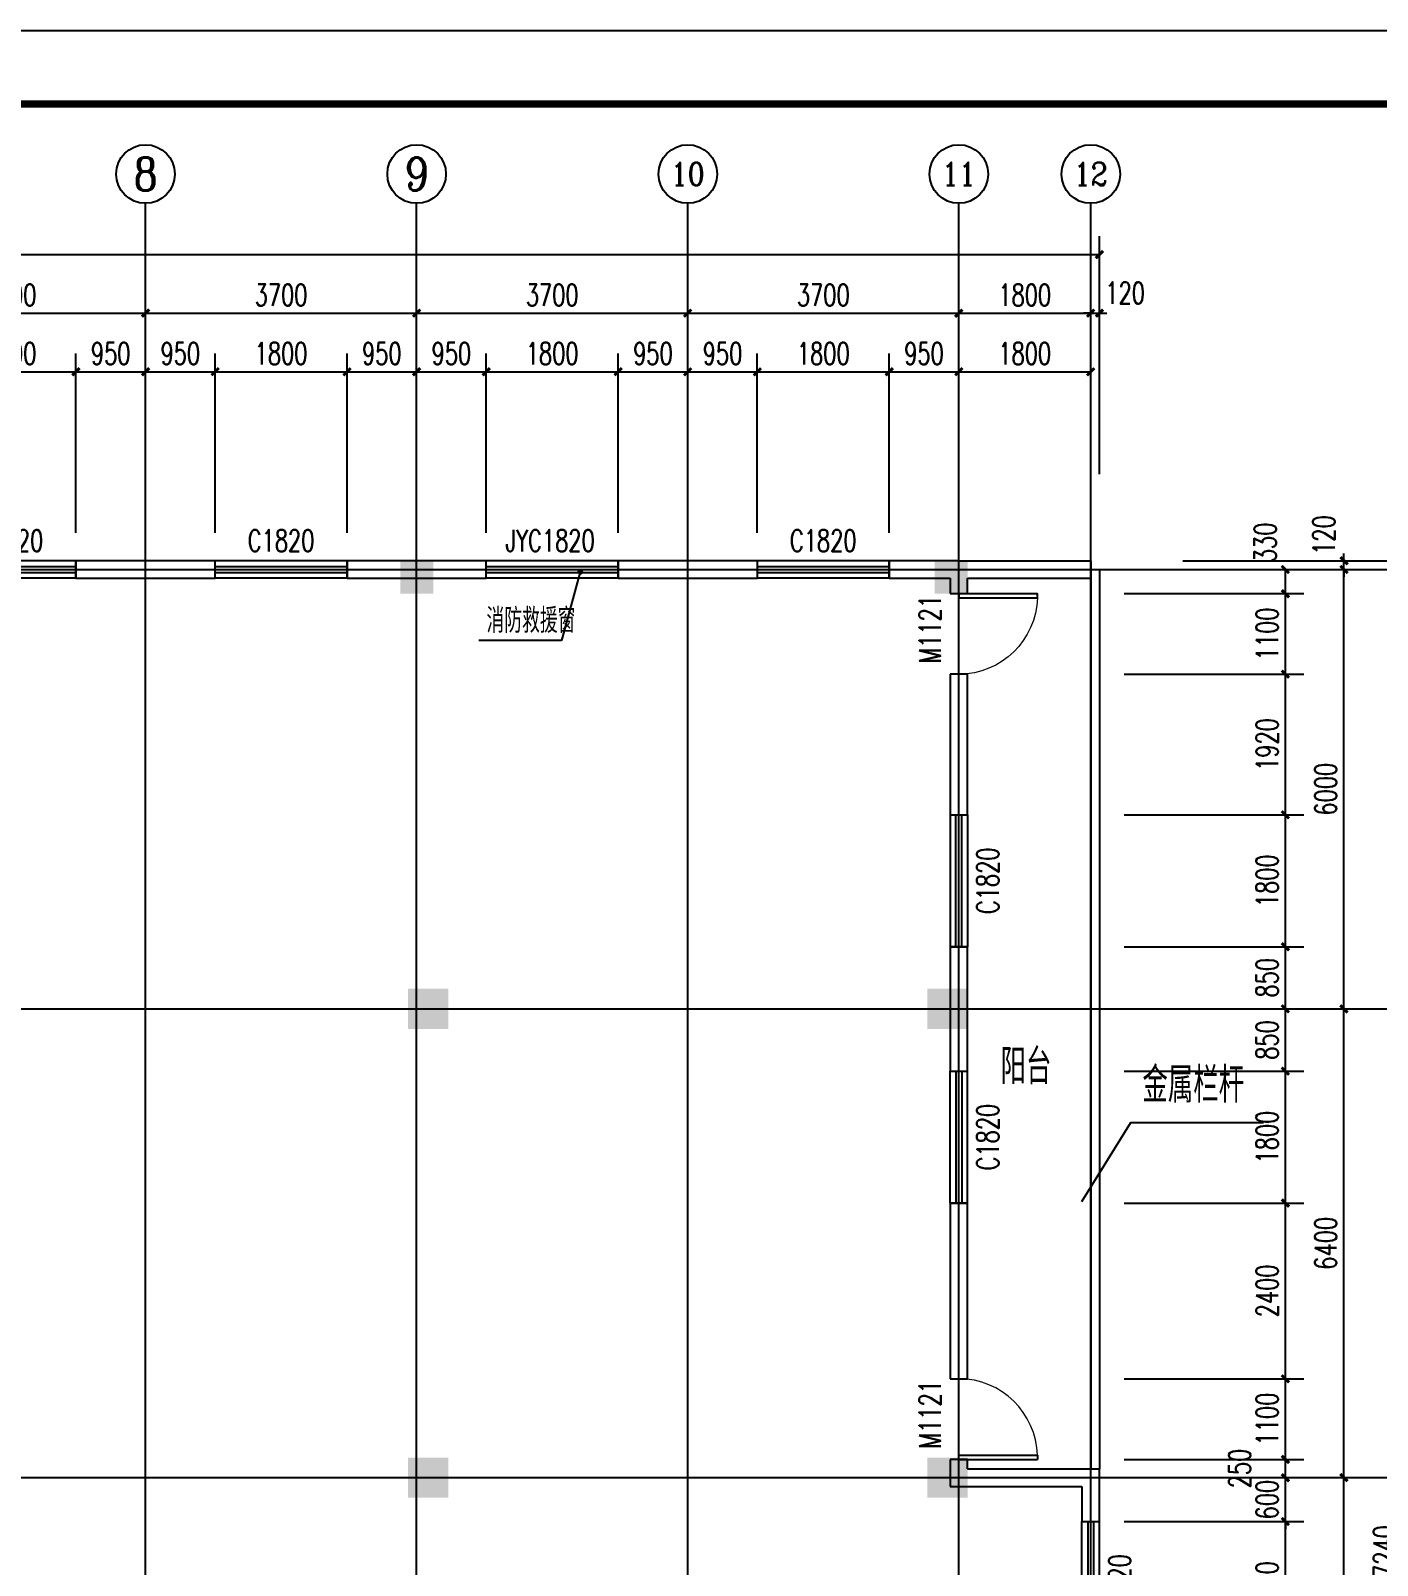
# Model space of a CAD drawing. Extents: x -522490 to 417652, y 450811 to 1108047.
# Drawn here: x 374877 to 393256, y 849342 to 870296 of the extents above; entities that cross this region are included whole.
import ezdxf
from ezdxf.enums import TextEntityAlignment as Align

# ---------------------------------------------------------------- set-up
doc = ezdxf.new("R2010")
doc.units = 0
doc.header["$LTSCALE"] = 1000
doc.header["$MEASUREMENT"] = 0
for name, color, linetype in [('AXIS', 3, 'Continuous'), ('AXIS_TEXT', 7, 'Continuous'), ('COLU_HATCH', 2, 'Continuous'), ('DIM_LEAD', 3, 'Continuous'), ('DOTE', 1, 'Continuous'), ('PUB_TEXT', 7, 'Continuous'), ('PUB_TITLE', 4, 'Continuous'), ('WALL', 9, 'Continuous'), ('WINDOW', 4, 'Continuous'), ('WINDOW_TEXT', 7, 'Continuous')]:
    doc.layers.add(name, color=color, linetype=linetype)
doc.styles.add('_TCH_AXIS', font='COMPLEX', dxfattribs={"bigfont": 'GBCBIG'})
doc.styles.add('_TCH_DIM', font='SIMPLEX', dxfattribs={"bigfont": 'GBCBIG'})
doc.styles.add('_TCH_DIM_T3', font='SIMPLEX', dxfattribs={"width": 0.705882, "bigfont": 'GBCBIG'})
doc.styles.add('_TCH_WINDOW', font='SIMPLEX', dxfattribs={"bigfont": 'GBCBIG'})
doc.styles.add('COMPLEX', font='COMPLEX')
doc.styles.get("Standard").update_dxf_attribs({"font": 'gbenor.shx', "bigfont": 'gbcbig.shx'})
doc.dimstyles.new('_TCH_ARCH&&100', dxfattribs={"dimtxt": 297.5, "dimasz": 100, "dimexe": 250, "dimexo": 300, "dimgap": 100, "dimtad": 1, "dimdec": 0, "dimzin": 0, "dimdsep": 46, "dimtxsty": '_TCH_DIM_T3', "dimblk": 'ARCHTICK', "dimcen": 0.09, "dimclrt": 7, "dimazin": 2, "dimtfac": 1, "dimtdec": 0, "dimtix": 1, "dimtmove": 2, "dimatfit": 3, "dimfxl": 0, "dimtolj": 1, "dimtzin": 0, "dimarcsym": 0})

# ---------------------------------------------------------------- blocks, each defined once
blk = doc.blocks.new('zhu11')
at = {"layer": 'COLU_HATCH'}
for points in [[(258046, 815708), (258046, 816158), (257596, 816158), (257596, 815708)], [(265341, 815708), (265341, 816158), (264891, 816158), (264891, 815708)], [(258251, 809763), (258251, 810313), (257701, 810313), (257701, 809763)], [(265341, 809763), (265341, 810313), (264791, 810313), (264791, 809763)], [(258251, 803363), (258251, 803913), (257701, 803913), (257701, 803363)], [(265341, 803363), (265341, 803913), (264791, 803913), (264791, 803363)]]:
    blk.add_hatch(color=256, dxfattribs=at).paths.add_polyline_path(points)
blk = doc.blocks.new('_ArchTick')
at = {"color": 0, "linetype": 'ByBlock', "const_width": 0.4}
blk.add_lwpolyline([(-0.5, -0.5), (0.5, 0.5)], dxfattribs=at)
blk = doc.blocks.new('*D523')
at = {"layer": 'AXIS', "color": 0, "lineweight": -2}
for p, q in [((389801, 849939), (392251, 849939)), ((392001, 848139), (392001, 849939)), ((389801, 848139), (392251, 848139))]:
    blk.add_line(p, q, dxfattribs=at)
at = {"layer": 'Defpoints', "color": 0}
for p in [(389501, 849939), (392001, 849939), (389501, 848139)]:
    blk.add_point(p, dxfattribs=at)
at = {"layer": 'AXIS', "color": 0, "lineweight": -2, "xscale": 100, "yscale": 100, "zscale": 100}
for p, rotation in [((392001, 849939), 90), ((392001, 848139), 270)]:
    blk.add_blockref('_ArchTick', p, dxfattribs=dict(at, rotation=rotation))
at = {"layer": 'AXIS', "color": 7, "insert": (391752, 849039), "char_height": 297.5, "attachment_point": 5, "rotation": 90, "style": '_TCH_DIM_T3'}
blk.add_mtext('\\A1;1800', dxfattribs=at)
blk = doc.blocks.new('*D524')
at = {"layer": 'AXIS', "color": 0, "lineweight": -2}
for p, q in [((389801, 850539), (392251, 850539)), ((392001, 850539), (392001, 850639)), ((392001, 849939), (392001, 850539)), ((389801, 849939), (392251, 849939)), ((392001, 849939), (392001, 849839))]:
    blk.add_line(p, q, dxfattribs=at)
at = {"layer": 'Defpoints', "color": 0}
for p in [(389501, 850539), (392001, 850539), (389501, 849939)]:
    blk.add_point(p, dxfattribs=at)
at = {"layer": 'AXIS', "color": 0, "lineweight": -2, "xscale": 100, "yscale": 100, "zscale": 100}
for p, rotation in [((392001, 850539), 270), ((392001, 849939), 90)]:
    blk.add_blockref('_ArchTick', p, dxfattribs=dict(at, rotation=rotation))
at = {"layer": 'AXIS', "color": 7, "insert": (391752, 850239), "char_height": 297.5, "attachment_point": 5, "rotation": 90, "style": '_TCH_DIM_T3'}
blk.add_mtext('\\A1;600', dxfattribs=at)
blk = doc.blocks.new('*D525')
at = {"layer": 'AXIS', "color": 0, "lineweight": -2}
for p, q in [((389801, 850789), (392251, 850789)), ((392001, 850539), (392001, 850789)), ((389801, 850539), (392251, 850539))]:
    blk.add_line(p, q, dxfattribs=at)
at = {"layer": 'Defpoints', "color": 0}
for p in [(389501, 850789), (392001, 850789), (389501, 850539)]:
    blk.add_point(p, dxfattribs=at)
at = {"layer": 'AXIS', "color": 0, "lineweight": -2, "xscale": 100, "yscale": 100, "zscale": 100}
for p, rotation in [((392001, 850789), 90), ((392001, 850539), 270)]:
    blk.add_blockref('_ArchTick', p, dxfattribs=dict(at, rotation=rotation))
at = {"layer": 'AXIS', "color": 7, "insert": (391376, 850664), "char_height": 297.5, "attachment_point": 5, "rotation": 90, "style": '_TCH_DIM_T3'}
blk.add_mtext('\\A1;250', dxfattribs=at)
blk = doc.blocks.new('*D526')
at = {"layer": 'AXIS', "color": 0, "lineweight": -2}
for p, q in [((389801, 851889), (392251, 851889)), ((392001, 850789), (392001, 851889)), ((389801, 850789), (392251, 850789))]:
    blk.add_line(p, q, dxfattribs=at)
at = {"layer": 'Defpoints', "color": 0}
for p in [(389501, 851889), (392001, 851889), (389501, 850789)]:
    blk.add_point(p, dxfattribs=at)
at = {"layer": 'AXIS', "color": 0, "lineweight": -2, "xscale": 100, "yscale": 100, "zscale": 100}
for p, rotation in [((392001, 851889), 90), ((392001, 850789), 270)]:
    blk.add_blockref('_ArchTick', p, dxfattribs=dict(at, rotation=rotation))
at = {"layer": 'AXIS', "color": 7, "insert": (391752, 851339), "char_height": 297.5, "attachment_point": 5, "rotation": 90, "style": '_TCH_DIM_T3'}
blk.add_mtext('\\A1;1100', dxfattribs=at)
blk = doc.blocks.new('*D527')
at = {"layer": 'AXIS', "color": 0, "lineweight": -2}
for p, q in [((389801, 854289), (392251, 854289)), ((392001, 851889), (392001, 854289)), ((389801, 851889), (392251, 851889))]:
    blk.add_line(p, q, dxfattribs=at)
at = {"layer": 'Defpoints', "color": 0}
for p in [(389501, 854289), (392001, 854289), (389501, 851889)]:
    blk.add_point(p, dxfattribs=at)
at = {"layer": 'AXIS', "color": 0, "lineweight": -2, "xscale": 100, "yscale": 100, "zscale": 100}
for p, rotation in [((392001, 854289), 90), ((392001, 851889), 270)]:
    blk.add_blockref('_ArchTick', p, dxfattribs=dict(at, rotation=rotation))
at = {"layer": 'AXIS', "color": 7, "insert": (391752, 853089), "char_height": 297.5, "attachment_point": 5, "rotation": 90, "style": '_TCH_DIM_T3'}
blk.add_mtext('\\A1;2400', dxfattribs=at)
blk = doc.blocks.new('*D528')
at = {"layer": 'AXIS', "color": 0, "lineweight": -2}
for p, q in [((389801, 856089), (392251, 856089)), ((392001, 854289), (392001, 856089)), ((389801, 854289), (392251, 854289))]:
    blk.add_line(p, q, dxfattribs=at)
at = {"layer": 'Defpoints', "color": 0}
for p in [(389501, 856089), (392001, 856089), (389501, 854289)]:
    blk.add_point(p, dxfattribs=at)
at = {"layer": 'AXIS', "color": 0, "lineweight": -2, "xscale": 100, "yscale": 100, "zscale": 100}
for p, rotation in [((392001, 856089), 90), ((392001, 854289), 270)]:
    blk.add_blockref('_ArchTick', p, dxfattribs=dict(at, rotation=rotation))
at = {"layer": 'AXIS', "color": 7, "insert": (391752, 855189), "char_height": 297.5, "attachment_point": 5, "rotation": 90, "style": '_TCH_DIM_T3'}
blk.add_mtext('\\A1;1800', dxfattribs=at)
blk = doc.blocks.new('*D529')
at = {"layer": 'AXIS', "color": 0, "lineweight": -2}
for p, q in [((389801, 856939), (392251, 856939)), ((392001, 856089), (392001, 856939)), ((389801, 856089), (392251, 856089))]:
    blk.add_line(p, q, dxfattribs=at)
at = {"layer": 'Defpoints', "color": 0}
for p in [(389501, 856939), (392001, 856939), (389501, 856089)]:
    blk.add_point(p, dxfattribs=at)
at = {"layer": 'AXIS', "color": 0, "lineweight": -2, "xscale": 100, "yscale": 100, "zscale": 100}
for p, rotation in [((392001, 856939), 90), ((392001, 856089), 270)]:
    blk.add_blockref('_ArchTick', p, dxfattribs=dict(at, rotation=rotation))
at = {"layer": 'AXIS', "color": 7, "insert": (391752, 856514), "char_height": 297.5, "attachment_point": 5, "rotation": 90, "style": '_TCH_DIM_T3'}
blk.add_mtext('\\A1;850', dxfattribs=at)
blk = doc.blocks.new('*D530')
at = {"layer": 'AXIS', "color": 0, "lineweight": -2}
for p, q in [((389801, 857789), (392251, 857789)), ((392001, 856939), (392001, 857789)), ((389801, 856939), (392251, 856939))]:
    blk.add_line(p, q, dxfattribs=at)
at = {"layer": 'Defpoints', "color": 0}
for p in [(389501, 857789), (392001, 857789), (389501, 856939)]:
    blk.add_point(p, dxfattribs=at)
at = {"layer": 'AXIS', "color": 0, "lineweight": -2, "xscale": 100, "yscale": 100, "zscale": 100}
for p, rotation in [((392001, 857789), 90), ((392001, 856939), 270)]:
    blk.add_blockref('_ArchTick', p, dxfattribs=dict(at, rotation=rotation))
at = {"layer": 'AXIS', "color": 7, "insert": (391752, 857364), "char_height": 297.5, "attachment_point": 5, "rotation": 90, "style": '_TCH_DIM_T3'}
blk.add_mtext('\\A1;850', dxfattribs=at)
blk = doc.blocks.new('*D531')
at = {"layer": 'AXIS', "color": 0, "lineweight": -2}
for p, q in [((389801, 859589), (392251, 859589)), ((392001, 857789), (392001, 859589)), ((389801, 857789), (392251, 857789))]:
    blk.add_line(p, q, dxfattribs=at)
at = {"layer": 'Defpoints', "color": 0}
for p in [(389501, 859589), (392001, 859589), (389501, 857789)]:
    blk.add_point(p, dxfattribs=at)
at = {"layer": 'AXIS', "color": 0, "lineweight": -2, "xscale": 100, "yscale": 100, "zscale": 100}
for p, rotation in [((392001, 859589), 90), ((392001, 857789), 270)]:
    blk.add_blockref('_ArchTick', p, dxfattribs=dict(at, rotation=rotation))
at = {"layer": 'AXIS', "color": 7, "insert": (391752, 858689), "char_height": 297.5, "attachment_point": 5, "rotation": 90, "style": '_TCH_DIM_T3'}
blk.add_mtext('\\A1;1800', dxfattribs=at)
blk = doc.blocks.new('*D532')
at = {"layer": 'AXIS', "color": 0, "lineweight": -2}
for p, q in [((389801, 861509), (392251, 861509)), ((392001, 859589), (392001, 861509)), ((389801, 859589), (392251, 859589))]:
    blk.add_line(p, q, dxfattribs=at)
at = {"layer": 'Defpoints', "color": 0}
for p in [(389501, 861509), (392001, 861509), (389501, 859589)]:
    blk.add_point(p, dxfattribs=at)
at = {"layer": 'AXIS', "color": 0, "lineweight": -2, "xscale": 100, "yscale": 100, "zscale": 100}
for p, rotation in [((392001, 861509), 90), ((392001, 859589), 270)]:
    blk.add_blockref('_ArchTick', p, dxfattribs=dict(at, rotation=rotation))
at = {"layer": 'AXIS', "color": 7, "insert": (391752, 860549), "char_height": 297.5, "attachment_point": 5, "rotation": 90, "style": '_TCH_DIM_T3'}
blk.add_mtext('\\A1;1920', dxfattribs=at)
blk = doc.blocks.new('*D533')
at = {"layer": 'AXIS', "color": 0, "lineweight": -2}
for p, q in [((389801, 862609), (392251, 862609)), ((392001, 861509), (392001, 862609)), ((389801, 861509), (392251, 861509))]:
    blk.add_line(p, q, dxfattribs=at)
at = {"layer": 'Defpoints', "color": 0}
for p in [(389501, 862609), (392001, 862609), (389501, 861509)]:
    blk.add_point(p, dxfattribs=at)
at = {"layer": 'AXIS', "color": 0, "lineweight": -2, "xscale": 100, "yscale": 100, "zscale": 100}
for p, rotation in [((392001, 862609), 90), ((392001, 861509), 270)]:
    blk.add_blockref('_ArchTick', p, dxfattribs=dict(at, rotation=rotation))
at = {"layer": 'AXIS', "color": 7, "insert": (391752, 862059), "char_height": 297.5, "attachment_point": 5, "rotation": 90, "style": '_TCH_DIM_T3'}
blk.add_mtext('\\A1;1100', dxfattribs=at)
blk = doc.blocks.new('*D534')
at = {"layer": 'AXIS', "color": 0, "lineweight": -2}
for p, q in [((389801, 862939), (392251, 862939)), ((392001, 862609), (392001, 862939)), ((389801, 862609), (392251, 862609))]:
    blk.add_line(p, q, dxfattribs=at)
at = {"layer": 'Defpoints', "color": 0}
for p in [(389501, 862939), (392001, 862939), (389501, 862609)]:
    blk.add_point(p, dxfattribs=at)
at = {"layer": 'AXIS', "color": 0, "lineweight": -2, "xscale": 100, "yscale": 100, "zscale": 100}
for p, rotation in [((392001, 862939), 90), ((392001, 862609), 270)]:
    blk.add_blockref('_ArchTick', p, dxfattribs=dict(at, rotation=rotation))
at = {"layer": 'AXIS', "color": 7, "insert": (391726, 863309), "char_height": 297.5, "attachment_point": 5, "rotation": 90, "style": '_TCH_DIM_T3'}
blk.add_mtext('\\A1;330', dxfattribs=at)
blk = doc.blocks.new('*D538')
at = {"layer": 'AXIS', "color": 0, "lineweight": -2}
for p, q in [((390601, 850539), (393051, 850539)), ((392801, 843939), (392801, 850539)), ((390601, 843939), (393051, 843939))]:
    blk.add_line(p, q, dxfattribs=at)
at = {"layer": 'Defpoints', "color": 0}
for p in [(390301, 850539), (392801, 850539), (390301, 843939)]:
    blk.add_point(p, dxfattribs=at)
at = {"layer": 'AXIS', "color": 0, "lineweight": -2, "xscale": 100, "yscale": 100, "zscale": 100}
for p, rotation in [((392801, 850539), 90), ((392801, 843939), 270)]:
    blk.add_blockref('_ArchTick', p, dxfattribs=dict(at, rotation=rotation))
at = {"layer": 'AXIS', "color": 7, "insert": (392552, 847239), "char_height": 297.5, "attachment_point": 5, "rotation": 90, "style": '_TCH_DIM_T3'}
blk.add_mtext('\\A1;6600', dxfattribs=at)
blk = doc.blocks.new('*D539')
at = {"layer": 'AXIS', "color": 0, "lineweight": -2}
for p, q in [((390601, 856939), (393051, 856939)), ((392801, 850539), (392801, 856939)), ((390601, 850539), (393051, 850539))]:
    blk.add_line(p, q, dxfattribs=at)
at = {"layer": 'Defpoints', "color": 0}
for p in [(390301, 856939), (392801, 856939), (390301, 850539)]:
    blk.add_point(p, dxfattribs=at)
at = {"layer": 'AXIS', "color": 0, "lineweight": -2, "xscale": 100, "yscale": 100, "zscale": 100}
for p, rotation in [((392801, 856939), 90), ((392801, 850539), 270)]:
    blk.add_blockref('_ArchTick', p, dxfattribs=dict(at, rotation=rotation))
at = {"layer": 'AXIS', "color": 7, "insert": (392552, 853739), "char_height": 297.5, "attachment_point": 5, "rotation": 90, "style": '_TCH_DIM_T3'}
blk.add_mtext('\\A1;6400', dxfattribs=at)
blk = doc.blocks.new('*D540')
at = {"layer": 'AXIS', "color": 0, "lineweight": -2}
for p, q in [((390601, 862939), (393051, 862939)), ((392801, 856939), (392801, 862939)), ((390601, 856939), (393051, 856939))]:
    blk.add_line(p, q, dxfattribs=at)
at = {"layer": 'Defpoints', "color": 0}
for p in [(390301, 862939), (392801, 862939), (390301, 856939)]:
    blk.add_point(p, dxfattribs=at)
at = {"layer": 'AXIS', "color": 0, "lineweight": -2, "xscale": 100, "yscale": 100, "zscale": 100}
for p, rotation in [((392801, 862939), 90), ((392801, 856939), 270)]:
    blk.add_blockref('_ArchTick', p, dxfattribs=dict(at, rotation=rotation))
at = {"layer": 'AXIS', "color": 7, "insert": (392552, 859939), "char_height": 297.5, "attachment_point": 5, "rotation": 90, "style": '_TCH_DIM_T3'}
blk.add_mtext('\\A1;6000', dxfattribs=at)
blk = doc.blocks.new('*D541')
at = {"layer": 'AXIS', "color": 0, "lineweight": -2}
for p, q in [((392801, 863059), (392801, 863159)), ((390601, 863059), (393051, 863059)), ((390601, 862939), (393051, 862939)), ((392801, 862939), (392801, 863059)), ((392801, 862939), (392801, 862839))]:
    blk.add_line(p, q, dxfattribs=at)
at = {"layer": 'Defpoints', "color": 0}
for p in [(390301, 863059), (390301, 862939), (392801, 863059)]:
    blk.add_point(p, dxfattribs=at)
at = {"layer": 'AXIS', "color": 0, "lineweight": -2, "xscale": 100, "yscale": 100, "zscale": 100}
for p, rotation in [((392801, 863059), 270), ((392801, 862939), 90)]:
    blk.add_blockref('_ArchTick', p, dxfattribs=dict(at, rotation=rotation))
at = {"layer": 'AXIS', "color": 7, "insert": (392526, 863409), "char_height": 297.5, "attachment_point": 5, "rotation": 90, "style": '_TCH_DIM_T3'}
blk.add_mtext('\\A1;120', dxfattribs=at)
blk = doc.blocks.new('*D542')
at = {"layer": 'AXIS', "color": 0, "lineweight": -2}
for p, q in [((390601, 863059), (393851, 863059)), ((393601, 835819), (393601, 863059)), ((390601, 835819), (393851, 835819))]:
    blk.add_line(p, q, dxfattribs=at)
at = {"layer": 'Defpoints', "color": 0}
for p in [(390301, 863059), (393601, 863059), (390301, 835819)]:
    blk.add_point(p, dxfattribs=at)
at = {"layer": 'AXIS', "color": 0, "lineweight": -2, "xscale": 100, "yscale": 100, "zscale": 100}
for p, rotation in [((393601, 863059), 90), ((393601, 835819), 270)]:
    blk.add_blockref('_ArchTick', p, dxfattribs=dict(at, rotation=rotation))
at = {"layer": 'AXIS', "color": 7, "insert": (393352, 849439), "char_height": 297.5, "attachment_point": 5, "rotation": 90, "style": '_TCH_DIM_T3'}
blk.add_mtext('\\A1;27240', dxfattribs=at)
blk = doc.blocks.new('*D583')
at = {"layer": 'AXIS', "color": 0, "lineweight": -2}
for p, q in [((373694, 863439), (373694, 865889)), ((375494, 863439), (375494, 865889)), ((373694, 865639), (375494, 865639))]:
    blk.add_line(p, q, dxfattribs=at)
at = {"layer": 'Defpoints', "color": 0}
for p in [(375494, 865639), (373694, 863139), (375494, 863139)]:
    blk.add_point(p, dxfattribs=at)
at = {"layer": 'AXIS', "color": 0, "lineweight": -2, "xscale": 100, "yscale": 100, "zscale": 100, "rotation": 180}
blk.add_blockref('_ArchTick', (373694, 865639), dxfattribs=at)
at = {"layer": 'AXIS', "color": 0, "lineweight": -2, "xscale": 100, "yscale": 100, "zscale": 100}
blk.add_blockref('_ArchTick', (375494, 865639), dxfattribs=at)
at = {"layer": 'AXIS', "color": 7, "insert": (374594, 865888), "char_height": 297.5, "attachment_point": 5, "style": '_TCH_DIM_T3'}
blk.add_mtext('\\A1;1800', dxfattribs=at)
blk = doc.blocks.new('*D584')
at = {"layer": 'AXIS', "color": 0, "lineweight": -2}
for p, q in [((375494, 863439), (375494, 865889)), ((376444, 863439), (376444, 865889)), ((375494, 865639), (376444, 865639))]:
    blk.add_line(p, q, dxfattribs=at)
at = {"layer": 'Defpoints', "color": 0}
for p in [(376444, 865639), (375494, 863139), (376444, 863139)]:
    blk.add_point(p, dxfattribs=at)
at = {"layer": 'AXIS', "color": 0, "lineweight": -2, "xscale": 100, "yscale": 100, "zscale": 100, "rotation": 180}
blk.add_blockref('_ArchTick', (375494, 865639), dxfattribs=at)
at = {"layer": 'AXIS', "color": 0, "lineweight": -2, "xscale": 100, "yscale": 100, "zscale": 100}
blk.add_blockref('_ArchTick', (376444, 865639), dxfattribs=at)
at = {"layer": 'AXIS', "color": 7, "insert": (375969, 865888), "char_height": 297.5, "attachment_point": 5, "style": '_TCH_DIM_T3'}
blk.add_mtext('\\A1;950', dxfattribs=at)
blk = doc.blocks.new('*D585')
at = {"layer": 'AXIS', "color": 0, "lineweight": -2}
for p, q in [((376444, 863439), (376444, 865889)), ((377394, 863439), (377394, 865889)), ((376444, 865639), (377394, 865639))]:
    blk.add_line(p, q, dxfattribs=at)
at = {"layer": 'Defpoints', "color": 0}
for p in [(377394, 865639), (376444, 863139), (377394, 863139)]:
    blk.add_point(p, dxfattribs=at)
at = {"layer": 'AXIS', "color": 0, "lineweight": -2, "xscale": 100, "yscale": 100, "zscale": 100, "rotation": 180}
blk.add_blockref('_ArchTick', (376444, 865639), dxfattribs=at)
at = {"layer": 'AXIS', "color": 0, "lineweight": -2, "xscale": 100, "yscale": 100, "zscale": 100}
blk.add_blockref('_ArchTick', (377394, 865639), dxfattribs=at)
at = {"layer": 'AXIS', "color": 7, "insert": (376919, 865888), "char_height": 297.5, "attachment_point": 5, "style": '_TCH_DIM_T3'}
blk.add_mtext('\\A1;950', dxfattribs=at)
blk = doc.blocks.new('*D586')
at = {"layer": 'AXIS', "color": 0, "lineweight": -2}
for p, q in [((377394, 863439), (377394, 865889)), ((379194, 863439), (379194, 865889)), ((377394, 865639), (379194, 865639))]:
    blk.add_line(p, q, dxfattribs=at)
at = {"layer": 'Defpoints', "color": 0}
for p in [(379194, 865639), (377394, 863139), (379194, 863139)]:
    blk.add_point(p, dxfattribs=at)
at = {"layer": 'AXIS', "color": 0, "lineweight": -2, "xscale": 100, "yscale": 100, "zscale": 100, "rotation": 180}
blk.add_blockref('_ArchTick', (377394, 865639), dxfattribs=at)
at = {"layer": 'AXIS', "color": 0, "lineweight": -2, "xscale": 100, "yscale": 100, "zscale": 100}
blk.add_blockref('_ArchTick', (379194, 865639), dxfattribs=at)
at = {"layer": 'AXIS', "color": 7, "insert": (378294, 865888), "char_height": 297.5, "attachment_point": 5, "style": '_TCH_DIM_T3'}
blk.add_mtext('\\A1;1800', dxfattribs=at)
blk = doc.blocks.new('*D587')
at = {"layer": 'AXIS', "color": 0, "lineweight": -2}
for p, q in [((379194, 863439), (379194, 865889)), ((380144, 863439), (380144, 865889)), ((379194, 865639), (380144, 865639))]:
    blk.add_line(p, q, dxfattribs=at)
at = {"layer": 'Defpoints', "color": 0}
for p in [(380144, 865639), (379194, 863139), (380144, 863139)]:
    blk.add_point(p, dxfattribs=at)
at = {"layer": 'AXIS', "color": 0, "lineweight": -2, "xscale": 100, "yscale": 100, "zscale": 100, "rotation": 180}
blk.add_blockref('_ArchTick', (379194, 865639), dxfattribs=at)
at = {"layer": 'AXIS', "color": 0, "lineweight": -2, "xscale": 100, "yscale": 100, "zscale": 100}
blk.add_blockref('_ArchTick', (380144, 865639), dxfattribs=at)
at = {"layer": 'AXIS', "color": 7, "insert": (379669, 865888), "char_height": 297.5, "attachment_point": 5, "style": '_TCH_DIM_T3'}
blk.add_mtext('\\A1;950', dxfattribs=at)
blk = doc.blocks.new('*D588')
at = {"layer": 'AXIS', "color": 0, "lineweight": -2}
for p, q in [((380144, 863439), (380144, 865889)), ((381094, 863439), (381094, 865889)), ((380144, 865639), (381094, 865639))]:
    blk.add_line(p, q, dxfattribs=at)
at = {"layer": 'Defpoints', "color": 0}
for p in [(381094, 865639), (380144, 863139), (381094, 863139)]:
    blk.add_point(p, dxfattribs=at)
at = {"layer": 'AXIS', "color": 0, "lineweight": -2, "xscale": 100, "yscale": 100, "zscale": 100, "rotation": 180}
blk.add_blockref('_ArchTick', (380144, 865639), dxfattribs=at)
at = {"layer": 'AXIS', "color": 0, "lineweight": -2, "xscale": 100, "yscale": 100, "zscale": 100}
blk.add_blockref('_ArchTick', (381094, 865639), dxfattribs=at)
at = {"layer": 'AXIS', "color": 7, "insert": (380619, 865888), "char_height": 297.5, "attachment_point": 5, "style": '_TCH_DIM_T3'}
blk.add_mtext('\\A1;950', dxfattribs=at)
blk = doc.blocks.new('*D589')
at = {"layer": 'AXIS', "color": 0, "lineweight": -2}
for p, q in [((381094, 863439), (381094, 865889)), ((382894, 863439), (382894, 865889)), ((381094, 865639), (382894, 865639))]:
    blk.add_line(p, q, dxfattribs=at)
at = {"layer": 'Defpoints', "color": 0}
for p in [(382894, 865639), (381094, 863139), (382894, 863139)]:
    blk.add_point(p, dxfattribs=at)
at = {"layer": 'AXIS', "color": 0, "lineweight": -2, "xscale": 100, "yscale": 100, "zscale": 100, "rotation": 180}
blk.add_blockref('_ArchTick', (381094, 865639), dxfattribs=at)
at = {"layer": 'AXIS', "color": 0, "lineweight": -2, "xscale": 100, "yscale": 100, "zscale": 100}
blk.add_blockref('_ArchTick', (382894, 865639), dxfattribs=at)
at = {"layer": 'AXIS', "color": 7, "insert": (381994, 865888), "char_height": 297.5, "attachment_point": 5, "style": '_TCH_DIM_T3'}
blk.add_mtext('\\A1;1800', dxfattribs=at)
blk = doc.blocks.new('*D590')
at = {"layer": 'AXIS', "color": 0, "lineweight": -2}
for p, q in [((382894, 863439), (382894, 865889)), ((383844, 863439), (383844, 865889)), ((382894, 865639), (383844, 865639))]:
    blk.add_line(p, q, dxfattribs=at)
at = {"layer": 'Defpoints', "color": 0}
for p in [(383844, 865639), (382894, 863139), (383844, 863139)]:
    blk.add_point(p, dxfattribs=at)
at = {"layer": 'AXIS', "color": 0, "lineweight": -2, "xscale": 100, "yscale": 100, "zscale": 100, "rotation": 180}
blk.add_blockref('_ArchTick', (382894, 865639), dxfattribs=at)
at = {"layer": 'AXIS', "color": 0, "lineweight": -2, "xscale": 100, "yscale": 100, "zscale": 100}
blk.add_blockref('_ArchTick', (383844, 865639), dxfattribs=at)
at = {"layer": 'AXIS', "color": 7, "insert": (383369, 865888), "char_height": 297.5, "attachment_point": 5, "style": '_TCH_DIM_T3'}
blk.add_mtext('\\A1;950', dxfattribs=at)
blk = doc.blocks.new('*D591')
at = {"layer": 'AXIS', "color": 0, "lineweight": -2}
for p, q in [((383844, 863439), (383844, 865889)), ((384794, 863439), (384794, 865889)), ((383844, 865639), (384794, 865639))]:
    blk.add_line(p, q, dxfattribs=at)
at = {"layer": 'Defpoints', "color": 0}
for p in [(384794, 865639), (383844, 863139), (384794, 863139)]:
    blk.add_point(p, dxfattribs=at)
at = {"layer": 'AXIS', "color": 0, "lineweight": -2, "xscale": 100, "yscale": 100, "zscale": 100, "rotation": 180}
blk.add_blockref('_ArchTick', (383844, 865639), dxfattribs=at)
at = {"layer": 'AXIS', "color": 0, "lineweight": -2, "xscale": 100, "yscale": 100, "zscale": 100}
blk.add_blockref('_ArchTick', (384794, 865639), dxfattribs=at)
at = {"layer": 'AXIS', "color": 7, "insert": (384319, 865888), "char_height": 297.5, "attachment_point": 5, "style": '_TCH_DIM_T3'}
blk.add_mtext('\\A1;950', dxfattribs=at)
blk = doc.blocks.new('*D592')
at = {"layer": 'AXIS', "color": 0, "lineweight": -2}
for p, q in [((384794, 863439), (384794, 865889)), ((386594, 863439), (386594, 865889)), ((384794, 865639), (386594, 865639))]:
    blk.add_line(p, q, dxfattribs=at)
at = {"layer": 'Defpoints', "color": 0}
for p in [(386594, 865639), (384794, 863139), (386594, 863139)]:
    blk.add_point(p, dxfattribs=at)
at = {"layer": 'AXIS', "color": 0, "lineweight": -2, "xscale": 100, "yscale": 100, "zscale": 100, "rotation": 180}
blk.add_blockref('_ArchTick', (384794, 865639), dxfattribs=at)
at = {"layer": 'AXIS', "color": 0, "lineweight": -2, "xscale": 100, "yscale": 100, "zscale": 100}
blk.add_blockref('_ArchTick', (386594, 865639), dxfattribs=at)
at = {"layer": 'AXIS', "color": 7, "insert": (385694, 865888), "char_height": 297.5, "attachment_point": 5, "style": '_TCH_DIM_T3'}
blk.add_mtext('\\A1;1800', dxfattribs=at)
blk = doc.blocks.new('*D593')
at = {"layer": 'AXIS', "color": 0, "lineweight": -2}
for p, q in [((386594, 863439), (386594, 865889)), ((387544, 863439), (387544, 865889)), ((386594, 865639), (387544, 865639))]:
    blk.add_line(p, q, dxfattribs=at)
at = {"layer": 'Defpoints', "color": 0}
for p in [(387544, 865639), (386594, 863139), (387544, 863139)]:
    blk.add_point(p, dxfattribs=at)
at = {"layer": 'AXIS', "color": 0, "lineweight": -2, "xscale": 100, "yscale": 100, "zscale": 100, "rotation": 180}
blk.add_blockref('_ArchTick', (386594, 865639), dxfattribs=at)
at = {"layer": 'AXIS', "color": 0, "lineweight": -2, "xscale": 100, "yscale": 100, "zscale": 100}
blk.add_blockref('_ArchTick', (387544, 865639), dxfattribs=at)
at = {"layer": 'AXIS', "color": 7, "insert": (387069, 865888), "char_height": 297.5, "attachment_point": 5, "style": '_TCH_DIM_T3'}
blk.add_mtext('\\A1;950', dxfattribs=at)
blk = doc.blocks.new('*D594')
at = {"layer": 'AXIS', "color": 0, "lineweight": -2}
for p, q in [((387544, 863439), (387544, 865889)), ((389344, 863439), (389344, 865889)), ((387544, 865639), (389344, 865639))]:
    blk.add_line(p, q, dxfattribs=at)
at = {"layer": 'Defpoints', "color": 0}
for p in [(389344, 865639), (387544, 863139), (389344, 863139)]:
    blk.add_point(p, dxfattribs=at)
at = {"layer": 'AXIS', "color": 0, "lineweight": -2, "xscale": 100, "yscale": 100, "zscale": 100, "rotation": 180}
blk.add_blockref('_ArchTick', (387544, 865639), dxfattribs=at)
at = {"layer": 'AXIS', "color": 0, "lineweight": -2, "xscale": 100, "yscale": 100, "zscale": 100}
blk.add_blockref('_ArchTick', (389344, 865639), dxfattribs=at)
at = {"layer": 'AXIS', "color": 7, "insert": (388444, 865888), "char_height": 297.5, "attachment_point": 5, "style": '_TCH_DIM_T3'}
blk.add_mtext('\\A1;1800', dxfattribs=at)
blk = doc.blocks.new('*D602')
at = {"layer": 'AXIS', "color": 0, "lineweight": -2}
for p, q in [((372744, 864239), (372744, 866689)), ((376444, 864239), (376444, 866689)), ((372744, 866439), (376444, 866439))]:
    blk.add_line(p, q, dxfattribs=at)
at = {"layer": 'Defpoints', "color": 0}
for p in [(376444, 866439), (372744, 863939), (376444, 863939)]:
    blk.add_point(p, dxfattribs=at)
at = {"layer": 'AXIS', "color": 0, "lineweight": -2, "xscale": 100, "yscale": 100, "zscale": 100, "rotation": 180}
blk.add_blockref('_ArchTick', (372744, 866439), dxfattribs=at)
at = {"layer": 'AXIS', "color": 0, "lineweight": -2, "xscale": 100, "yscale": 100, "zscale": 100}
blk.add_blockref('_ArchTick', (376444, 866439), dxfattribs=at)
at = {"layer": 'AXIS', "color": 7, "insert": (374594, 866688), "char_height": 297.5, "attachment_point": 5, "style": '_TCH_DIM_T3'}
blk.add_mtext('\\A1;3700', dxfattribs=at)
blk = doc.blocks.new('*D603')
at = {"layer": 'AXIS', "color": 0, "lineweight": -2}
for p, q in [((376444, 864239), (376444, 866689)), ((380144, 864239), (380144, 866689)), ((376444, 866439), (380144, 866439))]:
    blk.add_line(p, q, dxfattribs=at)
at = {"layer": 'Defpoints', "color": 0}
for p in [(380144, 866439), (376444, 863939), (380144, 863939)]:
    blk.add_point(p, dxfattribs=at)
at = {"layer": 'AXIS', "color": 0, "lineweight": -2, "xscale": 100, "yscale": 100, "zscale": 100, "rotation": 180}
blk.add_blockref('_ArchTick', (376444, 866439), dxfattribs=at)
at = {"layer": 'AXIS', "color": 0, "lineweight": -2, "xscale": 100, "yscale": 100, "zscale": 100}
blk.add_blockref('_ArchTick', (380144, 866439), dxfattribs=at)
at = {"layer": 'AXIS', "color": 7, "insert": (378294, 866688), "char_height": 297.5, "attachment_point": 5, "style": '_TCH_DIM_T3'}
blk.add_mtext('\\A1;3700', dxfattribs=at)
blk = doc.blocks.new('*D604')
at = {"layer": 'AXIS', "color": 0, "lineweight": -2}
for p, q in [((380144, 864239), (380144, 866689)), ((383844, 864239), (383844, 866689)), ((380144, 866439), (383844, 866439))]:
    blk.add_line(p, q, dxfattribs=at)
at = {"layer": 'Defpoints', "color": 0}
for p in [(383844, 866439), (380144, 863939), (383844, 863939)]:
    blk.add_point(p, dxfattribs=at)
at = {"layer": 'AXIS', "color": 0, "lineweight": -2, "xscale": 100, "yscale": 100, "zscale": 100, "rotation": 180}
blk.add_blockref('_ArchTick', (380144, 866439), dxfattribs=at)
at = {"layer": 'AXIS', "color": 0, "lineweight": -2, "xscale": 100, "yscale": 100, "zscale": 100}
blk.add_blockref('_ArchTick', (383844, 866439), dxfattribs=at)
at = {"layer": 'AXIS', "color": 7, "insert": (381994, 866688), "char_height": 297.5, "attachment_point": 5, "style": '_TCH_DIM_T3'}
blk.add_mtext('\\A1;3700', dxfattribs=at)
blk = doc.blocks.new('*D605')
at = {"layer": 'AXIS', "color": 0, "lineweight": -2}
for p, q in [((383844, 864239), (383844, 866689)), ((387544, 864239), (387544, 866689)), ((383844, 866439), (387544, 866439))]:
    blk.add_line(p, q, dxfattribs=at)
at = {"layer": 'Defpoints', "color": 0}
for p in [(387544, 866439), (383844, 863939), (387544, 863939)]:
    blk.add_point(p, dxfattribs=at)
at = {"layer": 'AXIS', "color": 0, "lineweight": -2, "xscale": 100, "yscale": 100, "zscale": 100, "rotation": 180}
blk.add_blockref('_ArchTick', (383844, 866439), dxfattribs=at)
at = {"layer": 'AXIS', "color": 0, "lineweight": -2, "xscale": 100, "yscale": 100, "zscale": 100}
blk.add_blockref('_ArchTick', (387544, 866439), dxfattribs=at)
at = {"layer": 'AXIS', "color": 7, "insert": (385694, 866688), "char_height": 297.5, "attachment_point": 5, "style": '_TCH_DIM_T3'}
blk.add_mtext('\\A1;3700', dxfattribs=at)
blk = doc.blocks.new('*D606')
at = {"layer": 'AXIS', "color": 0, "lineweight": -2}
for p, q in [((387544, 864239), (387544, 866689)), ((389344, 864239), (389344, 866689)), ((387544, 866439), (389344, 866439))]:
    blk.add_line(p, q, dxfattribs=at)
at = {"layer": 'Defpoints', "color": 0}
for p in [(389344, 866439), (387544, 863939), (389344, 863939)]:
    blk.add_point(p, dxfattribs=at)
at = {"layer": 'AXIS', "color": 0, "lineweight": -2, "xscale": 100, "yscale": 100, "zscale": 100, "rotation": 180}
blk.add_blockref('_ArchTick', (387544, 866439), dxfattribs=at)
at = {"layer": 'AXIS', "color": 0, "lineweight": -2, "xscale": 100, "yscale": 100, "zscale": 100}
blk.add_blockref('_ArchTick', (389344, 866439), dxfattribs=at)
at = {"layer": 'AXIS', "color": 7, "insert": (388444, 866688), "char_height": 297.5, "attachment_point": 5, "style": '_TCH_DIM_T3'}
blk.add_mtext('\\A1;1800', dxfattribs=at)
blk = doc.blocks.new('*D607')
at = {"layer": 'AXIS', "color": 0, "lineweight": -2}
for p, q in [((389344, 864239), (389344, 866689)), ((389464, 864239), (389464, 866689)), ((389344, 866439), (389244, 866439)), ((389344, 866439), (389464, 866439)), ((389464, 866439), (389564, 866439))]:
    blk.add_line(p, q, dxfattribs=at)
at = {"layer": 'Defpoints', "color": 0}
for p in [(389464, 866439), (389344, 863939), (389464, 863939)]:
    blk.add_point(p, dxfattribs=at)
at = {"layer": 'AXIS', "color": 0, "lineweight": -2, "xscale": 100, "yscale": 100, "zscale": 100}
blk.add_blockref('_ArchTick', (389344, 866439), dxfattribs=at)
at = {"layer": 'AXIS', "color": 0, "lineweight": -2, "xscale": 100, "yscale": 100, "zscale": 100, "rotation": 180}
blk.add_blockref('_ArchTick', (389464, 866439), dxfattribs=at)
at = {"layer": 'AXIS', "color": 7, "insert": (389814, 866714), "char_height": 297.5, "attachment_point": 5, "style": '_TCH_DIM_T3'}
blk.add_mtext('\\A1;120', dxfattribs=at)
blk = doc.blocks.new('*D608')
at = {"layer": 'AXIS', "color": 0, "lineweight": -2}
for p, q in [((352224, 864239), (352224, 867489)), ((389464, 864239), (389464, 867489)), ((352224, 867239), (389464, 867239))]:
    blk.add_line(p, q, dxfattribs=at)
at = {"layer": 'Defpoints', "color": 0}
for p in [(389464, 867239), (352224, 863939), (389464, 863939)]:
    blk.add_point(p, dxfattribs=at)
at = {"layer": 'AXIS', "color": 0, "lineweight": -2, "xscale": 100, "yscale": 100, "zscale": 100, "rotation": 180}
blk.add_blockref('_ArchTick', (352224, 867239), dxfattribs=at)
at = {"layer": 'AXIS', "color": 0, "lineweight": -2, "xscale": 100, "yscale": 100, "zscale": 100}
blk.add_blockref('_ArchTick', (389464, 867239), dxfattribs=at)
at = {"layer": 'AXIS', "color": 7, "insert": (370844, 867488), "char_height": 297.5, "attachment_point": 5, "style": '_TCH_DIM_T3'}
blk.add_mtext('\\A1;37240', dxfattribs=at)
blk = doc.blocks.new('$DorLib2D$00000001')
for p, q in [((0.45, 0.975), (0.5, 0.975)), ((0.45, 0), (0.45, 0.975)), ((0.5, 0), (0.5, 0.975)), ((0.5, 0), (0.45, 0))]:
    blk.add_line(p, q)
at = {"lineweight": 13}
blk.add_arc((0.475, 0), 0.975, 91.4693, 180, dxfattribs=at)
blk = doc.blocks.new('$TCHSYS$WIN2D')
for p, q in [((-0.5, 0.5), (0.5, 0.5)), ((-0.5, 0.5), (-0.5, -0.5)), ((0.5, 0.5), (0.5, -0.5)), ((0.5, 0.167), (-0.5, 0.167)), ((0.5, -0.167), (-0.5, -0.167)), ((-0.5, -0.5), (0.5, -0.5))]:
    blk.add_line(p, q)
blk = doc.blocks.new('_AXISO')
blk.add_circle((0, 0), 0.5)
at = {"layer": 'AXIS_TEXT', "style": 'COMPLEX', "width": 1.041667}
blk.add_attdef('A', text='', height=0.56, dxfattribs=at).set_placement((-0.25, -0.28), (0.25, -0.28), align=Align.FIT)

msp = doc.modelspace()

# ---------------------------------------------------------------- linework, layer by layer
for p, q in [((389344.3, 862939), (389344.3, 850659)), ((389464.3, 862939), (389464.3, 850659))]:
    msp.add_line(p, q)
msp.add_lwpolyline([(389224.3, 854307.9), (389892.7, 855386), (391702.4, 855386)])
at = {"layer": 'AXIS'}
for p, q in [((376444.3, 863939), (376444.3, 867939)), ((380144.3, 863939), (380144.3, 867939)), ((383844.3, 863939), (383844.3, 867939)), ((387544.3, 863939), (387544.3, 867939)), ((389344.3, 863939), (389344.3, 867939)), ((390100.6, 862939), (394100.6, 862939)), ((390100.6, 856939), (394100.6, 856939)), ((390100.6, 850539), (394100.6, 850539))]:
    msp.add_line(p, q, dxfattribs=at)
at = {"layer": 'DIM_LEAD'}
for p, q in [((382377.9, 862907.4), (382119.5, 861968.7)), ((382119.5, 861968.7), (380992, 861968.7))]:
    msp.add_line(p, q, dxfattribs=at)
at = {"layer": 'DIM_LEAD', "const_width": 40}
msp.add_lwpolyline([(382383.2, 862926.7, 1), (382372.6, 862888.1, 1)], format="xyb", close=True, dxfattribs=at)
at = {"layer": 'DOTE'}
for p, q in [((376444.3, 834561.5), (376444.3, 863939)), ((380144.3, 834561.5), (380144.3, 863939)), ((383844.3, 834561.5), (383844.3, 863939)), ((387544.3, 834561.5), (387544.3, 863939)), ((389344.3, 834561.5), (389344.3, 863939)), ((351344.3, 862939), (390100.6, 862939)), ((351344.3, 856939), (390100.6, 856939)), ((351344.3, 850539), (390100.6, 850539))]:
    msp.add_line(p, q, dxfattribs=at)
at = {"layer": 'PUB_TITLE'}
msp.add_lwpolyline([(343352.5, 828295.9), (402752.5, 828295.9), (402752.5, 870295.9), (343352.5, 870295.9)], close=True, dxfattribs=at)
at = {"layer": 'PUB_TITLE', "const_width": 100}
msp.add_lwpolyline([(345852.5, 829295.9), (401752.5, 829295.9), (401752.5, 869295.9), (345852.5, 869295.9)], close=True, dxfattribs=at)
at = {"layer": 'WALL', "color": 5}
for p, q in [((377394.3, 863059), (375494.3, 863059)), ((375494.3, 863059), (375494.3, 862819)), ((377394.3, 862819), (377394.3, 863059)), ((381094.3, 863059), (379194.3, 863059)), ((379194.3, 863059), (379194.3, 862819)), ((381094.3, 862819), (381094.3, 863059)), ((384794.3, 863059), (382894.3, 863059)), ((382894.3, 863059), (382894.3, 862819)), ((384794.3, 862819), (384794.3, 863059)), ((387544.3, 863059), (386594.3, 863059)), ((386594.3, 863059), (386594.3, 862819)), ((387544.3, 863059), (389344.3, 863059)), ((389344.3, 863059), (389344.3, 862819)), ((375494.3, 862819), (377394.3, 862819)), ((379194.3, 862819), (381094.3, 862819)), ((382894.3, 862819), (384794.3, 862819)), ((386594.3, 862819), (387424.3, 862819)), ((387424.3, 862819), (387424.3, 862609)), ((387664.3, 862609), (387664.3, 862819)), ((387664.3, 862819), (389344.3, 862819)), ((387424.3, 862609), (387664.3, 862609)), ((387424.3, 861509), (387424.3, 859589)), ((387664.3, 861509), (387424.3, 861509)), ((387664.3, 859589), (387664.3, 861509)), ((387424.3, 859589), (387664.3, 859589)), ((387424.3, 857789), (387424.3, 856089)), ((387664.3, 857789), (387424.3, 857789)), ((387664.3, 856089), (387664.3, 857789)), ((387424.3, 856089), (387664.3, 856089)), ((387424.3, 854289), (387424.3, 851889)), ((387664.3, 854289), (387424.3, 854289)), ((387664.3, 851889), (387664.3, 854289)), ((387424.3, 851889), (387664.3, 851889)), ((387664.3, 850789), (387424.3, 850789)), ((387424.3, 850789), (387424.3, 850419)), ((387664.3, 850659), (387664.3, 850789)), ((387664.3, 850659), (389464.3, 850659)), ((389464.3, 849939), (389464.3, 850659)), ((387424.3, 850419), (389224.3, 850419)), ((389224.3, 850419), (389224.3, 849939)), ((389224.3, 849939), (389464.3, 849939))]:
    msp.add_line(p, q, dxfattribs=at)

# ---------------------------------------------------------------- block references
msp.add_blockref('zhu11', (122323.8, 46901))
at = {"layer": 'AXIS'}
ref = msp.add_blockref('_AXISO', (376444.3, 868339), dxfattribs=dict(at, xscale=800, yscale=800, zscale=800))
ref.add_attrib('A', '8', dxfattribs={"layer": 'AXIS_TEXT', "height": 452, "style": '_TCH_AXIS', "width": 1.097143}).set_placement((376279, 868113), (376609.7, 868113), align=Align.FIT)
ref = msp.add_blockref('_AXISO', (380144.3, 868339), dxfattribs=dict(at, xscale=800, yscale=800, zscale=800))
ref.add_attrib('A', '9', dxfattribs={"layer": 'AXIS_TEXT', "height": 452, "style": '_TCH_AXIS', "width": 1.097143}).set_placement((379979, 868113), (380309.7, 868113), align=Align.FIT)
ref = msp.add_blockref('_AXISO', (383844.3, 868339), dxfattribs=dict(at, xscale=800, yscale=800, zscale=800))
ref.add_attrib('A', '10', dxfattribs={"layer": 'AXIS_TEXT', "height": 316.03, "style": '_TCH_AXIS', "width": 1.05931}).set_placement((383613.2, 868181), (384075.5, 868181), align=Align.FIT)
ref = msp.add_blockref('_AXISO', (387544.3, 868339), dxfattribs=dict(at, xscale=800, yscale=800, zscale=800))
ref.add_attrib('A', '11', dxfattribs={"layer": 'AXIS_TEXT', "height": 314.79, "style": '_TCH_AXIS', "width": 1.287356}).set_placement((387312.8, 868181.6), (387775.9, 868181.6), align=Align.FIT)
ref = msp.add_blockref('_AXISO', (389344.3, 868339), dxfattribs=dict(at, xscale=800, yscale=800, zscale=800))
ref.add_attrib('A', '12', dxfattribs={"layer": 'AXIS_TEXT', "height": 314.79, "style": '_TCH_AXIS', "width": 1.065398}).set_placement((389112.8, 868181.6), (389575.9, 868181.6), align=Align.FIT)
at = {"layer": 'WINDOW'}
ref = msp.add_blockref('$TCHSYS$WIN2D', (374594.3, 862939), dxfattribs=dict(at, xscale=-1800, yscale=-240, zscale=-1800))
ref.add_attrib('A', 'C1820', (374139.3, 863185.2), dxfattribs={"layer": 'WINDOW_TEXT', "height": 297.5, "style": '_TCH_WINDOW', "width": 0.705882})
ref = msp.add_blockref('$TCHSYS$WIN2D', (378294.3, 862939), dxfattribs=dict(at, xscale=-1800, yscale=-240, zscale=-1800))
ref.add_attrib('A', 'C1820', (377839.3, 863185.2), dxfattribs={"layer": 'WINDOW_TEXT', "height": 297.5, "style": '_TCH_WINDOW', "width": 0.705882})
ref = msp.add_blockref('$TCHSYS$WIN2D', (381994.3, 862939), dxfattribs=dict(at, xscale=-1800, yscale=-240, zscale=-1800))
ref.add_attrib('A', 'JYC1820', (381359.3, 863185.2), dxfattribs={"layer": 'WINDOW_TEXT', "height": 297.5, "style": '_TCH_WINDOW', "width": 0.705882})
ref = msp.add_blockref('$TCHSYS$WIN2D', (385694.3, 862939), dxfattribs=dict(at, xscale=-1800, yscale=-240, zscale=-1800))
ref.add_attrib('A', 'C1820', (385239.3, 863185.2), dxfattribs={"layer": 'WINDOW_TEXT', "height": 297.5, "style": '_TCH_WINDOW', "width": 0.705882})
ref = msp.add_blockref('$DorLib2D$00000001', (387544.3, 862059), dxfattribs=dict(at, xscale=-1100, yscale=1100, zscale=-1100, rotation=270))
ref.add_attrib('A', 'M1121', (387298.1, 861654), dxfattribs={"layer": 'WINDOW_TEXT', "height": 297.5, "rotation": 90, "style": '_TCH_WINDOW', "width": 0.705882})
ref = msp.add_blockref('$TCHSYS$WIN2D', (387544.3, 858689), dxfattribs=dict(at, xscale=1800, yscale=-240, zscale=1800, rotation=270))
ref.add_attrib('A', 'C1820', (388088.1, 858234), dxfattribs={"layer": 'WINDOW_TEXT', "height": 297.5, "rotation": 90, "style": '_TCH_WINDOW', "width": 0.705882})
ref = msp.add_blockref('$TCHSYS$WIN2D', (387544.3, 855189), dxfattribs=dict(at, xscale=-1800, yscale=-240, zscale=-1800, rotation=270))
ref.add_attrib('A', 'C1820', (388088.1, 854734), dxfattribs={"layer": 'WINDOW_TEXT', "height": 297.5, "rotation": 90, "style": '_TCH_WINDOW', "width": 0.705882})
ref = msp.add_blockref('$DorLib2D$00000001', (387544.3, 851339), dxfattribs=dict(at, xscale=1100, yscale=1100, zscale=1100, rotation=270))
ref.add_attrib('A', 'M1121', (387298.1, 850934), dxfattribs={"layer": 'WINDOW_TEXT', "height": 297.5, "rotation": 90, "style": '_TCH_WINDOW', "width": 0.705882})
ref = msp.add_blockref('$TCHSYS$WIN2D', (389344.3, 849039), dxfattribs=dict(at, xscale=1800, yscale=240, zscale=1800, rotation=90))
ref.add_attrib('A', 'C1820', (389888.1, 848584), dxfattribs={"layer": 'WINDOW_TEXT', "height": 297.5, "rotation": 90, "style": '_TCH_WINDOW', "width": 0.705882})

# ---------------------------------------------------------------- texts
at = {"layer": 'PUB_TEXT', "style": '_TCH_DIM'}
msp.add_text('消防救援窗', height=337.59, dxfattribs=at).set_placement((381097, 862073.7))
at = {"layer": 'PUB_TEXT'}
for s, p in [('阳台', (388113.7, 855911)), ('金属栏杆', (390049.6, 855660.6))]:
    msp.add_text(s, height=482.27, dxfattribs=at).set_placement(p)

# ---------------------------------------------------------------- dimensions: what is measured, and where the dimension line sits
at = {"layer": 'AXIS'}
for p1, p2, distance, picture, middle in [((352224.3, 863939), (389464.3, 863939), 3300, '*D608', (370844.3, 867487.7)), ((372744.3, 863939), (376444.3, 863939), 2500, '*D602', (374594.3, 866687.7)), ((376444.3, 863939), (380144.3, 863939), 2500, '*D603', (378294.3, 866687.7)), ((380144.3, 863939), (383844.3, 863939), 2500, '*D604', (381994.3, 866687.7)), ((383844.3, 863939), (387544.3, 863939), 2500, '*D605', (385694.3, 866687.7)), ((387544.3, 863939), (389344.3, 863939), 2500, '*D606', (388444.3, 866687.7)), ((373694.3, 863139), (375494.3, 863139), 2500, '*D583', (374594.3, 865887.7)), ((375494.3, 863139), (376444.3, 863139), 2500, '*D584', (375969.3, 865887.7)), ((376444.3, 863139), (377394.3, 863139), 2500, '*D585', (376919.3, 865887.7)), ((377394.3, 863139), (379194.3, 863139), 2500, '*D586', (378294.3, 865887.7)), ((379194.3, 863139), (380144.3, 863139), 2500, '*D587', (379669.3, 865887.7)), ((380144.3, 863139), (381094.3, 863139), 2500, '*D588', (380619.3, 865887.7)), ((381094.3, 863139), (382894.3, 863139), 2500, '*D589', (381994.3, 865887.7)), ((382894.3, 863139), (383844.3, 863139), 2500, '*D590', (383369.3, 865887.7)), ((383844.3, 863139), (384794.3, 863139), 2500, '*D591', (384319.3, 865887.7)), ((384794.3, 863139), (386594.3, 863139), 2500, '*D592', (385694.3, 865887.7)), ((386594.3, 863139), (387544.3, 863139), 2500, '*D593', (387069.3, 865887.7)), ((387544.3, 863139), (389344.3, 863139), 2500, '*D594', (388444.3, 865887.7)), ((390300.6, 835819), (390300.6, 863059), -3300, '*D542', (393351.8, 849439)), ((390300.6, 856939), (390300.6, 862939), -2500, '*D540', (392551.8, 859939)), ((389500.6, 861509), (389500.6, 862609), -2500, '*D533', (391751.8, 862059)), ((389500.6, 859589), (389500.6, 861509), -2500, '*D532', (391751.8, 860549)), ((389500.6, 857789), (389500.6, 859589), -2500, '*D531', (391751.8, 858689)), ((389500.6, 856939), (389500.6, 857789), -2500, '*D530', (391751.8, 857364)), ((389500.6, 856089), (389500.6, 856939), -2500, '*D529', (391751.8, 856514)), ((390300.6, 850539), (390300.6, 856939), -2500, '*D539', (392551.8, 853739)), ((389500.6, 854289), (389500.6, 856089), -2500, '*D528', (391751.8, 855189)), ((389500.6, 851889), (389500.6, 854289), -2500, '*D527', (391751.8, 853089)), ((389500.6, 850789), (389500.6, 851889), -2500, '*D526', (391751.8, 851339)), ((389500.6, 849939), (389500.6, 850539), -2500, '*D524', (391751.8, 850239)), ((390300.6, 843939), (390300.6, 850539), -2500, '*D538', (392551.8, 847239)), ((389500.6, 848139), (389500.6, 849939), -2500, '*D523', (391751.8, 849039))]:
    dim = msp.add_aligned_dim(p1=p1, p2=p2, distance=distance, dimstyle='_TCH_ARCH&&100', dxfattribs=at)
    dim.commit()
    dim.dimension.update_dxf_attribs({"geometry": picture, "text_midpoint": middle})
for base, p1, p2, angle, picture, middle in [((389464.3, 866439), (389344.3, 863939), (389464.3, 863939), 0, '*D607', (389814.3, 866714)), ((392800.6, 863059), (390300.6, 862939), (390300.6, 863059), 90, '*D541', (392525.6, 863409)), ((392000.6, 862939), (389500.6, 862609), (389500.6, 862939), 90, '*D534', (391725.6, 863309)), ((392000.6, 850789), (389500.6, 850539), (389500.6, 850789), 90, '*D525', (391375.6, 850664))]:
    dim = msp.add_linear_dim(base=base, p1=p1, p2=p2, angle=angle, dimstyle='_TCH_ARCH&&100', dxfattribs=at)
    dim.commit()
    dim.dimension.update_dxf_attribs({"geometry": picture, "text_midpoint": middle, "dimtype": 129})

doc.saveas('drawing.dxf')
